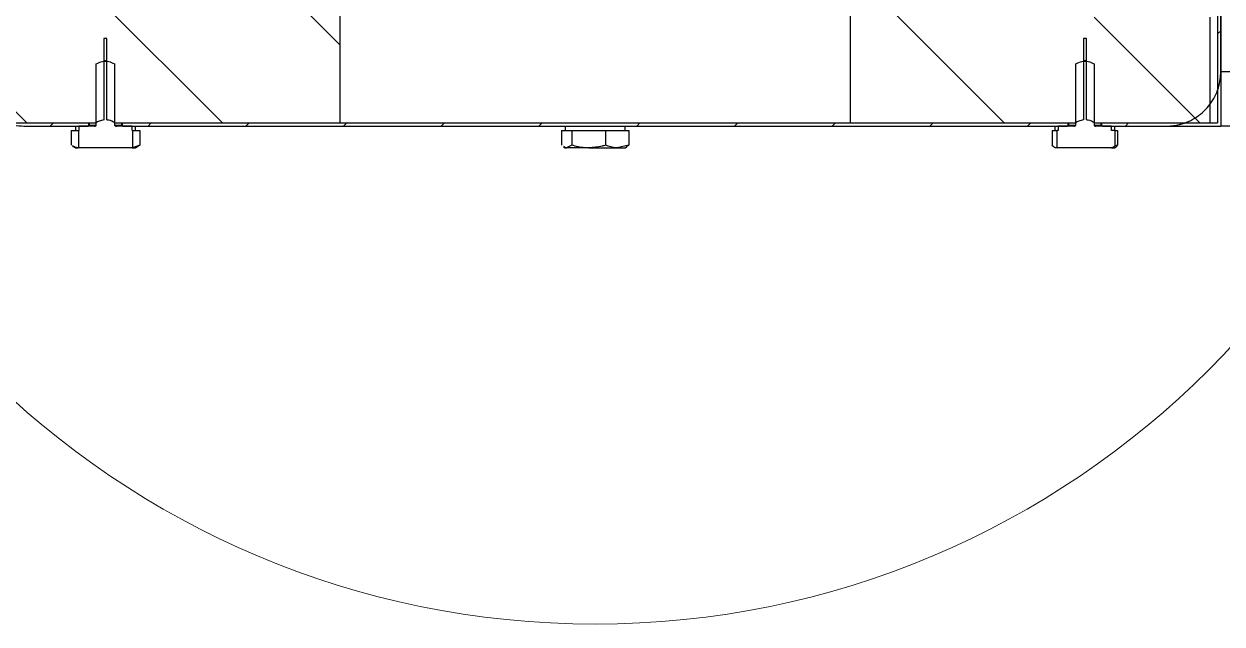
# Model space of a CAD drawing. Header units: millimetres. Extents: x 2 to 1187, y 2 to 839.
# Drawn here: x 290.98 to 318.5, y 435.44 to 449.22 of the extents above; entities that cross this region are included whole.
import ezdxf

# ---------------------------------------------------------------- set-up
doc = ezdxf.new("R2010")
doc.units = ezdxf.units.MM
doc.dimstyles.new('SLDDIMSTYLE0', dxfattribs={"dimtxt": 0.18, "dimasz": 3.302, "dimexe": 0, "dimexo": 0.0625, "dimgap": 0, "dimtad": 0, "dimtih": 1, "dimtoh": 1, "dimdec": 0, "dimrnd": 1e-09, "dimzin": 0, "dimdsep": 46, "dimtxsty": 'Standard', "dimsah": 1, "dimcen": 0.09, "dimadec": 0, "dimazin": 0, "dimtfac": 3.302, "dimtdec": 0, "dimtofl": 0, "dimtmove": 0, "dimatfit": 3, "dimfxl": 1, "dimfrac": 2, "dimtolj": 1, "dimtzin": 0, "dimarcsym": 0})

# ---------------------------------------------------------------- blocks, each defined once
blk = doc.blocks.new('SW_HATCH_1')
at = {"color": 0, "linetype": 'Continuous', "lineweight": 18}
for p, q in [((131.049, -30.885), (120.271, -20.108)), ((128.354, -32.68), (117.179, -21.505)), ((146.314, -32.68), (143.158, -29.524)), ((150.804, -32.68), (148.379, -30.255)), ((151.212, -30.638), (151.287, -30.563)), ((123.864, -32.68), (122.794, -31.611)), ((124.399, -32.755), (124.474, -32.68)), ((126.644, -32.755), (126.719, -32.68)), ((128.889, -32.755), (128.964, -32.68)), ((131.134, -32.755), (131.209, -32.68)), ((133.379, -32.755), (133.454, -32.68)), ((135.624, -32.755), (135.699, -32.68)), ((137.87, -32.755), (137.945, -32.68)), ((140.115, -32.755), (140.19, -32.68)), ((142.36, -32.755), (142.435, -32.68)), ((144.605, -32.755), (144.68, -32.68)), ((146.85, -32.755), (146.925, -32.68)), ((149.095, -32.755), (149.17, -32.68))]:
    blk.add_line(p, q, dxfattribs=at)

msp = doc.modelspace()

# ---------------------------------------------------------------- linework, layer by layer
at = {"color": 7, "linetype": 'Continuous', "lineweight": 25}
for p, q in [((318.3945, 452.6266), (318.3945, 446.9516)), ((318.4695, 452.6266), (318.4695, 448.1266)), ((318.4729, 448.1266), (318.4729, 452.6266)), ((298.2311, 449.8766), (298.2311, 446.9516)), ((309.9647, 446.9516), (309.9647, 449.8766)), ((318.2195, 449.3766), (318.2195, 446.9516)), ((318.2229, 446.9516), (318.2229, 449.3766)), ((292.8832, 448.8888), (292.8126, 448.8888)), ((292.8126, 448.8888), (292.8126, 447.0203)), ((292.8832, 447.0203), (292.8832, 448.8888)), ((315.3832, 448.8888), (315.3126, 448.8888)), ((315.3126, 448.8888), (315.3126, 447.0203)), ((315.3832, 447.0203), (315.3832, 448.8888)), ((292.8832, 448.3766), (292.8169, 448.3766)), ((315.3832, 448.3766), (315.3126, 448.3766)), ((292.6376, 446.9016), (292.6376, 448.3064)), ((293.0582, 448.3064), (293.0582, 446.9016)), ((315.1376, 446.9016), (315.1376, 448.3064)), ((315.5582, 448.3064), (315.5582, 446.9016)), ((318.4695, 448.1266), (318.4695, 446.8766)), ((376.3479, 448.1266), (318.4695, 448.1266)), ((289.8013, 446.9516), (292.456, 446.9516)), ((289.9763, 446.9516), (292.6267, 446.9516)), ((292.456, 446.9516), (292.456, 446.8828)), ((292.4729, 446.9516), (292.4729, 446.9016)), ((293.0691, 446.9516), (298.2311, 446.9516)), ((293.2229, 446.9016), (293.2229, 446.9516)), ((293.2398, 446.9516), (314.956, 446.9516)), ((293.2398, 446.8828), (293.2398, 446.9516)), ((309.9647, 446.9516), (315.1267, 446.9516)), ((314.956, 446.9516), (314.956, 446.8828)), ((314.9729, 446.9516), (314.9729, 446.9016)), ((315.5691, 446.9516), (318.2195, 446.9516)), ((315.7229, 446.9016), (315.7229, 446.9516)), ((315.7398, 446.9516), (318.3945, 446.9516)), ((315.7398, 446.8828), (315.7398, 446.9516)), ((290.9766, 446.8766), (292.448, 446.8766)), ((292.0582, 446.7766), (292.0582, 446.438)), ((292.0582, 446.7766), (292.2206, 446.7766)), ((292.1604, 446.8766), (292.1604, 446.7766)), ((292.2206, 446.7766), (292.2337, 446.7766)), ((292.2337, 446.377), (292.2337, 446.7766)), ((292.2345, 446.7766), (292.2337, 446.7766)), ((292.2345, 446.8766), (292.2345, 446.7766)), ((292.5957, 446.8766), (292.2345, 446.8766)), ((292.456, 446.8828), (292.448, 446.8766)), ((292.456, 446.8828), (292.4644, 446.8828)), ((292.4729, 446.9016), (292.6376, 446.9016)), ((293.0582, 446.9016), (293.2229, 446.9016)), ((293.4613, 446.8766), (293.1001, 446.8766)), ((293.2314, 446.8828), (293.2398, 446.8828)), ((293.2477, 446.8766), (293.2398, 446.8828)), ((293.2477, 446.8766), (314.948, 446.8766)), ((293.4613, 446.7766), (293.4613, 446.8766)), ((293.4717, 446.7766), (293.4613, 446.7766)), ((293.4717, 446.7766), (293.4717, 446.3819)), ((293.4717, 446.7766), (293.6376, 446.7766)), ((293.5354, 446.7766), (293.5354, 446.8766)), ((293.6376, 446.7766), (293.6376, 446.438)), ((303.323, 446.7766), (303.323, 446.438)), ((303.323, 446.7766), (303.442, 446.7766)), ((303.4104, 446.8766), (303.4104, 446.7766)), ((303.442, 446.7766), (303.561, 446.7766)), ((303.561, 446.7766), (303.561, 446.438)), ((303.561, 446.7766), (303.9484, 446.7766)), ((303.9484, 446.7766), (304.3358, 446.7766)), ((304.3358, 446.7766), (304.3358, 446.438)), ((304.3358, 446.7766), (304.6043, 446.7766)), ((304.6043, 446.7766), (304.8728, 446.7766)), ((304.7854, 446.7766), (304.7854, 446.8766)), ((304.8728, 446.7766), (304.8728, 446.438)), ((314.5961, 446.7766), (314.5961, 446.438)), ((314.5961, 446.7766), (314.6736, 446.7766)), ((314.6604, 446.8766), (314.6604, 446.7766)), ((314.6736, 446.7766), (314.7087, 446.7766)), ((314.7345, 446.7766), (314.7087, 446.7766)), ((314.7087, 446.3899), (314.7087, 446.7766)), ((314.7345, 446.8766), (314.7345, 446.7766)), ((315.0957, 446.8766), (314.7345, 446.8766)), ((314.956, 446.8828), (314.948, 446.8766)), ((314.956, 446.8828), (314.9644, 446.8828)), ((314.9729, 446.9016), (315.1376, 446.9016)), ((315.5582, 446.9016), (315.7229, 446.9016)), ((315.9613, 446.8766), (315.6001, 446.8766)), ((315.7314, 446.8828), (315.7398, 446.8828)), ((315.7477, 446.8766), (315.7398, 446.8828)), ((315.7477, 446.8766), (317.2192, 446.8766)), ((315.9613, 446.7766), (315.9613, 446.8766)), ((316.0364, 446.7766), (315.9613, 446.7766)), ((316.0354, 446.7766), (316.0354, 446.8766)), ((316.0364, 446.7766), (316.0364, 446.4157)), ((316.0364, 446.7766), (316.0997, 446.7766)), ((316.0997, 446.7766), (316.0997, 446.438)), ((317.2192, 446.8766), (318.4695, 446.8766)), ((379.5979, 446.8766), (318.4695, 446.8766)), ((292.0904, 446.4169), (292.1604, 446.3766)), ((293.6376, 446.438), (293.4717, 446.3819)), ((293.5354, 446.3766), (293.6054, 446.4169)), ((293.6016, 446.4234), (293.6376, 446.438)), ((303.3719, 446.3988), (303.4104, 446.3766)), ((303.561, 446.438), (303.442, 446.3766)), ((304.8728, 446.438), (304.6043, 446.3766)), ((304.7854, 446.3766), (304.8239, 446.3988)), ((304.8186, 446.408), (304.8728, 446.438)), ((314.7087, 446.3899), (314.6736, 446.3766)), ((314.7087, 446.3899), (314.7345, 446.3766)), ((315.9613, 446.3766), (316.0364, 446.4157)), ((316.0997, 446.438), (316.0364, 446.4157)), ((292.1604, 446.3766), (292.2206, 446.3766)), ((292.2337, 446.377), (292.2206, 446.3766)), ((292.2345, 446.3766), (292.2206, 446.3766)), ((292.2337, 446.377), (292.2345, 446.3766)), ((293.4613, 446.3766), (292.2345, 446.3766)), ((293.4613, 446.3766), (293.4717, 446.3819)), ((293.4613, 446.3766), (293.5354, 446.3766)), ((303.4104, 446.3766), (303.442, 446.3766)), ((303.9484, 446.3766), (303.442, 446.3766)), ((303.9484, 446.3766), (304.6043, 446.3766)), ((304.6043, 446.3766), (304.7854, 446.3766)), ((314.7345, 446.3766), (314.6736, 446.3766)), ((315.9613, 446.3766), (314.7345, 446.3766)), ((315.9613, 446.3766), (316.0351, 446.3766))]:
    msp.add_line(p, q, dxfattribs=at)
at = {"color": 7, "linetype": 'Continuous', "lineweight": 25, "flags": 128}
msp.add_lwpolyline([(317.2229, 446.8766), (317.4668, 446.9006), (317.6494, 446.9516)], dxfattribs=at)
at = {"color": 7, "linetype": 'Continuous', "lineweight": 18}
msp.add_circle((304.0979, 455.3766), 19.9348, dxfattribs=at)
at = {"color": 7, "linetype": 'Continuous', "lineweight": 25}
for centre, start, end in [((292.4479, 446.9016), 270, 0), ((293.2479, 446.9016), 180, 270), ((314.9479, 446.9016), 270, 0), ((315.7479, 446.9016), 180, 270)]:
    msp.add_arc(centre, 0.025, start, end, dxfattribs=at)
for points, knots in [([(292.6376, 448.3064), (292.6839, 448.3296), (292.7637, 448.3695), (292.9009, 448.3746), (292.9936, 448.3413), (293.0459, 448.313), (293.0582, 448.3064)], [0, 0, 0, 0, 0.3465009, 0.5969451, 0.9056519, 1, 1, 1, 1]), ([(315.1376, 448.3064), (315.1839, 448.3296), (315.2637, 448.3695), (315.4009, 448.3746), (315.4936, 448.3413), (315.5459, 448.313), (315.5582, 448.3064)], [0, 0, 0, 0, 0.3465009, 0.5969451, 0.9056519, 1, 1, 1, 1]), ([(289.7262, 448.1266), (289.7294, 448.0598), (289.7367, 447.9054), (289.8172, 447.6197), (290.0083, 447.2976), (290.3373, 447.0257), (290.6798, 446.8933), (290.8982, 446.881), (290.9766, 446.8766)], [0, 0, 0, 0, 0.1022691, 0.2364314, 0.450932, 0.6654313, 0.8799669, 1, 1, 1, 1]), ([(317.2192, 446.8766), (317.2541, 446.8775), (317.429, 446.882), (317.7404, 446.9647), (318.0961, 447.2019), (318.3516, 447.5442), (318.4589, 447.8723), (318.4671, 448.0694), (318.4695, 448.1266)], [0, 0, 0, 0, 0.0535629, 0.2683062, 0.4830305, 0.6977089, 0.912335, 1, 1, 1, 1]), ([(292.8126, 447.0203), (292.7765, 447.0126), (292.7111, 446.9988), (292.6528, 446.9662), (292.6267, 446.9516)], [0, 0, 0, 0, 0.5513026, 1, 1, 1, 1]), ([(293.0691, 446.9516), (293.0222, 446.9765), (292.9628, 447.0082), (292.897, 447.0182), (292.8832, 447.0203)], [0, 0, 0, 0, 0.790068, 1, 1, 1, 1]), ([(315.3126, 447.0203), (315.2765, 447.0126), (315.2111, 446.9988), (315.1528, 446.9662), (315.1267, 446.9516)], [0, 0, 0, 0, 0.5513026, 1, 1, 1, 1]), ([(315.5691, 446.9516), (315.5222, 446.9765), (315.4628, 447.0082), (315.397, 447.0182), (315.3832, 447.0203)], [0, 0, 0, 0, 0.790068, 1, 1, 1, 1]), ([(292.5957, 446.8766), (292.5973, 446.8766), (292.6055, 446.8768), (292.6171, 446.8795), (292.6285, 446.8857), (292.6343, 446.8915), (292.6372, 446.8969), (292.6375, 446.9002), (292.6376, 446.9016)], [0, 0, 0, 0, 0.08979665, 0.46179737, 0.66202283, 0.81634991, 0.92121874, 1, 1, 1, 1]), ([(293.0582, 446.9016), (293.0584, 446.8999), (293.0587, 446.8962), (293.0624, 446.8903), (293.0702, 446.8836), (293.0833, 446.8779), (293.0942, 446.877), (293.1001, 446.8766)], [0, 0, 0, 0, 0.093302, 0.2083986, 0.3811035, 0.6686236, 1, 1, 1, 1]), ([(315.0957, 446.8766), (315.0973, 446.8766), (315.1055, 446.8768), (315.1171, 446.8795), (315.1285, 446.8857), (315.1343, 446.8915), (315.1372, 446.8969), (315.1375, 446.9002), (315.1376, 446.9016)], [0, 0, 0, 0, 0.0897966, 0.4617974, 0.6620228, 0.8163499, 0.9212187, 1, 1, 1, 1]), ([(315.5582, 446.9016), (315.5584, 446.8999), (315.5587, 446.8962), (315.5624, 446.8903), (315.5702, 446.8836), (315.5833, 446.8779), (315.5942, 446.877), (315.6001, 446.8766)], [0, 0, 0, 0, 0.093302, 0.2083986, 0.3811035, 0.6686235, 1, 1, 1, 1]), ([(292.2206, 446.3766), (292.2168, 446.3766), (292.1741, 446.3771), (292.1322, 446.4014), (292.0942, 446.4234)], [0, 0, 0, 0, 0.0901472, 1, 1, 1, 1]), ([(303.442, 446.3766), (303.4392, 446.3766), (303.4173, 446.3767), (303.3959, 446.3934), (303.3772, 446.408)], [0, 0, 0, 0, 0.1289685, 1, 1, 1, 1]), ([(303.9484, 446.3766), (303.9186, 446.3772), (303.7875, 446.3801), (303.6597, 446.4127), (303.561, 446.438)], [0, 0, 0, 0, 0.2273091, 1, 1, 1, 1]), ([(304.3358, 446.438), (304.31, 446.4305), (304.1838, 446.3943), (304.0527, 446.3844), (303.9484, 446.3766)], [0, 0, 0, 0, 0.2052167, 1, 1, 1, 1]), ([(304.6043, 446.3766), (304.5979, 446.3766), (304.5073, 446.3775), (304.4184, 446.4088), (304.3358, 446.438)], [0, 0, 0, 0, 0.0701503, 1, 1, 1, 1]), ([(314.6736, 446.3766), (314.6718, 446.3766), (314.6456, 446.3775), (314.62, 446.4088), (314.5961, 446.438)], [0, 0, 0, 0, 0.0701503, 1, 1, 1, 1]), ([(316.0221, 446.3766), (316.024, 446.3766), (316.0502, 446.3775), (316.0758, 446.4088), (316.0997, 446.438)], [0, 0, 0, 0, 0.0701503, 1, 1, 1, 1])]:
    msp.add_open_spline(points, degree=3, knots=knots, dxfattribs=at)

# ---------------------------------------------------------------- block references
at = {"color": 7, "linetype": 'Continuous', "lineweight": 18}
msp.add_blockref('SW_HATCH_1', (167.1822, 479.6319), dxfattribs=at)

# ---------------------------------------------------------------- leaders
at = {"color": 7, "linetype": 'Continuous', "lineweight": 0}
msp.add_leader([(308.7229, 458.7516), (431.5914, 444.9719)], dimstyle='SLDDIMSTYLE0', dxfattribs=at)

doc.saveas('drawing.dxf')
